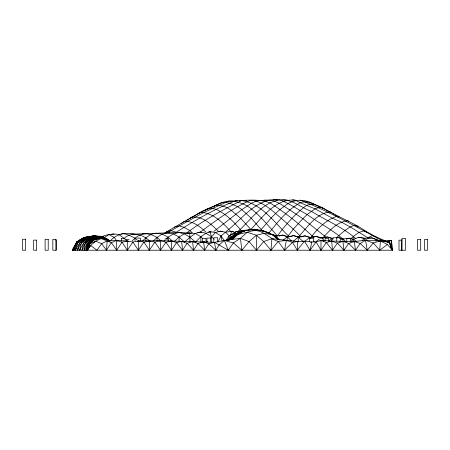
<?xml version="1.0" encoding="UTF-8"?>
<svg xmlns="http://www.w3.org/2000/svg" width="450" height="450" viewBox="0 0 450 450"><rect width="100%" height="100%" fill="white"/><g stroke="black" fill="none" stroke-linecap="round" stroke-linejoin="round"><path stroke-width="0.67" d="M88.431 248.422L87.373 250.222L88.881 243.906L94.427 239.389L101.087 238.573L111.358 242.623L116.663 250.222L116.674 240.491L127.299 240.947L132.891 242.061L138.319 240.879L160.29 240.671L214.459 242.331L224.376 240.514L240.401 238.331L249.092 241.605L256.461 250.222L263.666 241.549L271.896 238.708L297.624 241.487L304.419 241.178L311.85 241.987L316.176 241.898L321.03 240.39L331.723 241.088L354.302 241.526L365.524 240.283L380.441 240.896L389.154 242.325L392.456 250.222L72.293 250.222L76.607 242.252C85.601 234.298 99.922 234.276 109.642 240.953M278.409 239.49C270.546 231.075 257.979 228.285 247.202 232.268L240.401 238.331L233.393 242.916L228.296 250.222L214.459 242.331L208.749 243.81L204.654 250.222L198.034 243.512L192.561 241.549L187.155 243.264L182.514 250.222L176.602 242.595L171.456 250.222L165.977 242.224L160.403 250.222L154.941 242.1L149.349 250.222L143.904 242.1L138.302 250.222L138.319 240.879L143.904 242.1L149.456 240.975L154.941 242.1L160.29 240.671L165.977 242.224L171.253 240.84L176.602 242.595L181.648 241.38L187.155 243.264L193.573 250.222L198.034 243.512L203.563 241.74L204.778 242.196M179.078 241.217L179.094 237.06L184.32 233.792L191.604 233.027M382.556 240.851L391.511 240.677L392.451 250.222L387.416 244.474L380.441 240.896L373.275 242.977L367.273 250.222L360.236 243.467L354.302 241.526L348.699 243.439L343.946 250.222L337.427 243.101L331.723 241.088L326.34 242.544L320.923 250.222L321.03 240.39L326.34 242.544L332.432 250.222L337.427 243.101L342.951 241.414L348.699 243.439L355.506 250.222L360.236 243.467L365.524 240.283L366.851 240.531M149.349 250.222L149.456 240.975L150.666 241.515M298.204 241.987L298.282 237.184L293.687 235.637L287.218 236.818L282.943 240.272M287.145 240.84L287.218 236.818L282.527 235.069L276.137 236.126L275.062 236.993M276.092 238.14L276.137 236.126L271.89 234.27L276.789 236.042M353.188 239.934L353.284 236.509L358.83 232.464L363.623 230.929L366.176 231.458L376.256 236.987L385.504 240.953M309.566 241.56L309.707 237.561L304.92 235.851L298.282 237.184L293.023 241.498M320.923 250.222L316.176 241.898L309.999 250.222L304.419 241.178L297.298 250.222L297.624 241.487L292.449 242.398L286.358 240.424L278.213 241.436C269.944 238.866 264.431 231.334 255.448 230.422C245.43 228.499 235.682 233.145 228.572 240.002M342.917 241.172L343.001 239.085L338.372 237.583L336.442 237.881M331.819 241.312L331.948 238.573L327.296 236.981L320.799 238.067L316.136 236.441L309.707 237.561L304.853 241.256M87.373 250.222L87.756 244.294L93.116 239.917L99.484 238.286L92.047 239.507L85.236 243.281L81.945 250.222L83.559 243.062L89.038 238.534L96.221 236.869L103.832 237.893L106.071 239.304L103.022 237.96M387.416 244.474L379.716 250.222L380.441 240.896L379.058 240.998M231.615 239.732L237.859 234.444L247.202 232.268L256.376 235.226L263.666 241.549L270.973 250.222L271.896 238.708L273.218 239.175M109.53 241.116L106.993 239.001L100.215 238.039L94.427 239.389L89.933 243.793L88.515 248.934L89.933 243.793L95.653 241.138L101.672 243.697L106.459 250.222L107.229 240.879L116.674 240.491L122.046 242.173L127.299 240.947L128.503 241.56M88.301 248.957L88.881 243.906L93.364 240.03L100.215 238.039L102.088 238.635M86.811 249.075L86.023 250.222L86.85 243.771L92.047 239.507L98.483 237.943L105.289 238.882L97.369 237.246L89.038 238.534L81.506 242.719L77.254 250.222L78.593 248.642M85.264 248.614L84.071 250.222L85.236 243.281C90.259 237.589 98.989 235.643 105.756 239.107M270.973 250.222L278.213 241.436L284.541 250.222L286.358 240.424L285.053 240.638M230.732 235.001L231.474 231.311L233.359 231.722M309.999 250.222L311.85 241.987L310.539 242.398M80.854 248.625L79.566 250.222L81.506 242.719C87.643 236.087 98.376 234.512 106.043 239.299M86.023 250.222L87.756 244.294L93.364 240.03L92.661 241.228M76.483 243.208L76.905 241.937L84.139 237.386L87.407 237.223M77.254 250.222L79.886 242.702C86.518 235.997 97.684 234.743 105.885 239.107M76.894 248.203L75.043 250.222L78.052 242.398C85.404 235.564 97.172 234.09 105.823 239.214M74.807 248.715L73.418 250.222L76.821 242.004L84.279 237.398L93.668 235.969L97.689 236.942M84.071 250.222L86.85 243.771L93.116 239.917L95.67 239.501M228.623 237.369L229.421 235.513L235.963 231.677L242.803 230.591L244.8 230.985M218.053 241.937L220.984 235.946L225.472 232.222L231.474 231.311L235.069 232.431M229.871 238.731L230.766 236.919L237.6 232.875L241.554 232.256M73.974 248.681L72.568 250.222L76.607 242.252L84.279 237.398L91.204 237.043M72.568 250.222L76.821 242.004C84.949 236.453 96.57 234.444 105.457 239.085M90.017 246.639L90.636 245.447L95.653 241.138L101.087 238.573L106.993 239.001L108.788 240.936M79.566 250.222L83.559 243.062L90.613 238.95L98.483 237.943L102.594 238.703M93.729 240.593L94.427 239.389M73.418 250.222L78.052 242.398C85.956 237.178 96.817 234.135 105.531 238.995M202.326 242.196L203.563 241.74L208.749 243.81L215.865 250.222L219.094 244.868L224.376 240.514L233.393 242.916L241.892 250.222L249.092 241.605L256.376 235.226L264.442 233.252L273.111 234.934L277.909 239.625M75.043 250.222L79.886 242.702C86.979 236.846 97.374 235.226 105.694 239.113M106.459 250.222L111.358 242.623L116.674 240.491L117.799 241.099M116.663 250.222L122.046 242.173L127.299 250.222L132.891 242.061L138.302 250.222M233.466 236.728L234.236 235.603L228.566 240.069M233.213 237.144L234.776 234.872L240.671 232.605M91.935 241.639L93.116 239.917M205.667 210.347L206.404 209.278C215.229 206.134 223.397 199.89 233.257 201.24C238.134 202.072 242.921 203.496 247.23 205.971C259.121 213.902 267.868 225.512 277.442 235.941C284.991 225.472 293.546 215.696 303.637 207.596C312.373 199.507 322.881 208.474 331.088 212.692M213.801 206.888L214.442 205.965L222.109 202.573L225.129 202.388L229.877 203.243L237.611 206.64L241.824 209.621L251.213 218.188L262.423 230.929M298.356 237.043C307.333 227.267 315.821 213.761 330.058 211.753C341.938 218.661 354.87 223.493 366.176 231.458L366.75 232.689M225.804 240.429L229.421 235.513L237.6 232.875L239.659 233.094M322.684 238.072C329.456 230.715 337.382 221.479 348.036 220.725L348.84 221.648M233.533 237.623L235.963 234.338L244.08 230.811M287.584 236.768L293.287 229.089L302.884 218.683L307.142 214.521L315.09 208.873L318.538 207.557L321.919 207.602L331.706 212.951M89.651 242.719L92.047 239.507M87.052 250.222L90.636 245.447L96.907 250.222L101.672 243.697L107.229 240.879M81.945 250.222L83.183 248.614M89.376 240.559L90.613 238.95M166.281 232.487L167.051 231.519L191.846 217.176L208.704 208.457L216.658 205.256L223.155 206.1L227.548 207.838L231.547 210.594L240.857 218.514L250.796 229.421C263.059 216.917 275.918 197.848 295.841 200.222M87.744 240.131L89.038 238.534M268.723 233.274C277.166 222.716 285.756 211.832 297.309 204.502C305.426 197.837 315.433 205.796 323.499 208.446M260.314 230.484C267.863 222.114 274.663 212.721 284.214 206.477C292.838 198.506 305.556 198.816 315.27 204.727M94.776 242.207L95.653 241.138M310.478 237.96C317.194 229.039 325.192 220.556 335.936 216.658L339.204 216.939M86.164 239.698L87.497 238.123M362.076 240.834L364.348 238.241L371.897 237.898L378.799 240.452M231.373 239.451L235.963 234.338L229.016 240.081M174.246 227.661L175.05 226.783L179.466 225.866L203.411 212.721L228.375 201.184C242.004 201.037 256.702 198.006 269.91 202.838C285.536 212.828 300.184 224.494 313.594 237.285M82.873 238.939L84.279 237.398M227.284 240.727L230.766 236.919L233.949 236.087M84.291 240.131L86.141 238.112M206.533 242.297L207.456 241.296M210.206 238.303L215.421 232.459L220.466 231.176L225.472 232.222L229.388 235.924M74.188 248.169L72.293 250.222L76.905 241.937L79.987 240.266M82.721 238.928L84.139 237.386M83.166 239.692L85.022 237.684M237.741 231.632C252.225 219.049 265.506 196.808 287.46 200.081M224.612 240.795L220.984 235.946L215.421 232.459L209.897 231.699L205.785 233.336L200.818 236.711L195.519 242.089L189.951 237.291L184.32 233.792L178.639 232.414L131.839 234.197M284.541 250.222L292.449 242.398L297.298 250.222M142.554 240.964C146.548 236.869 151.869 232.571 157.916 233.353M153.107 241.161L156.999 237.409L162.124 234.112L167.473 232.746L179.466 225.866L184.157 227.351L189.787 230.608L192.352 232.746M164.064 240.981L165.054 240.03M166.039 239.085L168.013 237.195L173.385 233.899L178.639 232.414L195.283 233.438L200.233 232.003L201.454 232.256M226.091 231.514C242.246 219.263 256.427 197.511 279.214 199.71C289.204 203.243 297.877 209.52 307.142 214.521C318.932 223.009 332.156 229.607 343.108 239.164M132.142 240.84C135.804 237.229 140.518 233.466 145.918 233.792M232.116 239.788L237.859 234.444L245.531 230.147L254.256 229.247L263.936 230.929L271.851 234.607L266.951 232.583M174.538 241.262L179.094 237.06L184.523 242.072L189.951 237.291L195.283 233.438L200.818 236.711L202.725 238.573M233.927 233.556L235.963 231.677L242.803 231.727M336.521 237.729C341.859 232.937 347.22 227.711 354.156 225.366L357.609 226.209L358.144 227.205M230.704 238.821L234.236 235.603M213.874 231.373L241.824 209.621L251.561 203.164L255.994 201.195L260.151 200.453L269.736 200.002L274.072 200.993L279.18 203.231L289.918 210.004L302.884 218.683L326.509 237.583M350.736 238.787L353.284 236.509L355.866 238.646M228.921 240.092L234.776 234.872M200.138 232.228C216.067 220.438 232.318 208.063 250.622 200.295C260.533 200.841 268.352 207.377 275.58 213.486C284.366 220.888 292.928 228.566 300.988 236.751M226.654 240.351L230.766 236.919L233.505 236.385M110.132 241.065C116.421 233.831 125.871 232.082 134.966 234.186M181.485 223.487L183.921 221.614C192.561 220.517 199.912 226.451 205.83 231.998M187.037 232.684C203.946 220.022 222.576 209.925 241.464 200.588C262.361 203.569 274.849 223.329 289.26 236.672M350.106 241.847L353.43 239.366L358.824 237.279L364.348 238.241L367.616 240.531M316.058 241.588L319.219 239.243M228.847 240.182L229.944 239.366M175.14 233.016C194.479 220.517 214.757 208.839 236.166 200.537L237.527 200.886M328.748 240.823L331.948 238.573L333.236 238.376M190.221 218.295L191.846 217.176C202.652 215.764 211.731 224.584 218.728 231.733M100.879 237.077C106.498 234.489 112.871 233.393 118.986 234.523L124.194 238.427C131.361 231.064 142.959 234.478 149.529 240.834M379.817 240.885L380.981 240.103L389.531 241.971L392.456 250.222L391.562 249.216M339.508 241.386L340.673 240.621M103.933 237.87L109.018 234.596L114.379 237.549L116.404 240.278M164.745 232.937L167.051 231.519L170.949 230.659L176.259 232.217L177.317 232.982M306.444 201.876L307.215 201.414M186.204 220.748L189.681 218.672M190.266 218.323C199.603 213.148 209.407 203.811 220.14 211.528C228.769 216.354 235.547 223.785 241.774 231.328M81.219 239.597L82.457 238.928M170.1 241.442L171.253 240.84L171.456 250.222M159.092 241.284L160.29 240.671L160.403 250.222M319.854 240.986L321.03 240.39M137.07 241.509L138.319 240.879L139.534 241.487M197.938 213.806L200.734 212.406C213.362 212.878 222.93 222.649 230.721 231.598M148.202 241.56L149.456 240.975M379.074 240.947L380.981 240.103L389.154 242.325M330.536 241.537L331.723 241.088L332.432 250.222M111.032 234.602L112.961 233.949L114.204 234.214M241.493 231.03L242.803 230.591L244.811 231.12M126.079 241.346L127.299 240.947L127.299 250.222M279.304 236.081L282.527 235.069L289.041 236.931M219.178 231.564L220.466 231.176L222.362 231.576M301.236 236.925L304.92 235.851L311.423 237.628M290.368 236.565L293.687 235.637L300.009 237.285M213.103 242.691L214.459 242.331L215.865 250.222M90.27 236.88L94.32 235.817L103.073 236.469L109.693 240.84M239.079 238.669L240.401 238.331L241.892 250.222M312.767 237.291L316.136 236.441L322.487 238.078M262.929 200.593L264.814 200.149L267.497 200.441M273.319 200.008L274.573 199.716L277.363 200.042M323.691 237.808L327.296 236.981L332.966 238.455M346.928 238.748L349.363 238.191L353.43 239.366L356.901 241.583M208.547 231.998L211.247 231.953M337.005 237.881L338.372 237.583L343.879 239.13M282.577 200.081C293.006 199.688 301.804 208.086 311.445 211.297C325.159 220.118 340.554 226.198 353.284 236.509M197.786 232.521C203.884 231.058 209.886 235.17 214.161 239.192M86.265 237.341L94.32 235.817L102.724 237.251L106.403 239.271M86.259 237.352L87.593 237.116M88.931 236.88L93.606 236.053L102.409 237.69L100.451 237.532M120.847 234.011L123.609 233.528L128.987 235.148L135.006 238.134L137.076 239.822M153.36 233.544C160.324 232.116 167.321 235.873 172.024 240.829M375.548 240.975L380.981 240.103L382.027 241.026M142.582 233.944C149.4 232.948 156.414 236.087 161.061 241.037M165.532 233.044L169.318 232.965M248.147 230.186L254.256 229.247L263.278 231.047L261.939 230.912M175.866 232.83L178.639 232.414L181.8 232.841M252.18 200.621L254.751 200.261L256.016 200.61M385.605 241.414L391.511 240.677L391.905 247.494M239.591 200.908L245.132 200.301L246.403 200.644M367.391 238.264L371.897 237.898L378.54 240.452M187.054 233.01L189.731 232.942L189.973 242.055M99.107 236.548L103.073 236.469L104.304 238.056M332.854 237.752L336.735 237.752L336.746 241.217M319.281 237.836L323.123 237.836L323.128 241.279M136.749 238.084L140.468 238.084L140.473 240.784M310.027 238.241L313.673 238.241L313.678 241.571M121.399 238.382L124.976 238.382M202.399 238.348L205.987 238.348L205.993 242.539M164.886 238.922L168.193 238.922L168.199 240.919M126.006 239.316L129.116 239.316M340.149 239.625L343.108 239.625M55.524 239.985L56.273 239.985L56.278 250.222L52.83 250.222L52.824 239.321L55.935 239.321L55.941 250.222M401.181 239.957L402.058 239.957M36.383 240.114L33.671 240.114L33.666 250.222L36.383 250.222M386.91 241.779L389.531 241.971M386.606 241.718L389.391 242.032L392.456 250.222L389.835 243.928M221.524 202.466L222.109 202.573M292.472 199.817L295.999 200.464L300.105 202.686L315.09 208.873L332.409 218.216L341.297 222.097L350.28 226.946L367.841 237.803L372.347 235.586L376.256 236.987L376.926 238.185M380.317 240.311L381.611 240.553M382.911 240.801L389.391 242.032M167.473 232.746L173.385 233.899L179.094 237.06M358.824 237.279L364.151 238.343M99.028 237.263L101.036 237.752M123.609 233.528L124.847 233.91M353.858 239.659L349.363 238.191L343.001 239.085L345.932 241.734M108.501 240.48L109.721 240.958M193.764 242.044L192.561 241.549L193.573 250.222M263.891 231.306L265.725 232.071M107.286 239.833L109.727 240.907M300.088 200.047C328.517 211.174 355.072 226.176 381.96 240.542M102.999 237.971L104.777 238.815M108.236 240.278L109.462 240.947M332.854 213.705L334.058 214.419M335.261 215.139L336.465 215.854M272.458 234.889L278.376 239.602M331.948 238.573L332.994 239.445M124.194 238.427L126.214 240.12M322.909 239.917L323.966 240.846M298.282 237.184L303.277 241.633M309.707 237.561L310.669 238.433M313.56 241.059L314.522 241.937M287.218 236.818L291.538 241.003M276.137 236.126L279.923 240.081M379.716 250.222L373.275 242.977L365.524 240.283L367.273 250.222M102.724 237.251L103.601 238.292M103.832 237.893L104.692 238.967M104.569 238.354L105.401 239.434M390.279 245.216L392.456 250.222L390.268 245.042M391.736 249.075L392.456 250.222L390.763 246.493L392.456 250.222L390.285 245.301M106.993 239.001L107.702 240.182M391.196 247.815L392.456 250.222L390.757 246.499L392.456 250.222M224.376 240.514L228.296 250.222M209.897 231.699L211.584 236.807L211.776 242.173M220.984 235.946L222.064 240.705M354.302 241.526L355.506 250.222M203.563 241.74L204.654 250.222M364.348 238.241L364.59 240.238M342.951 241.414L343.946 250.222M181.648 241.38L182.514 250.222M353.43 239.366L353.526 242.078M145.828 237.808L145.946 241.256M135.006 238.134L135.096 240.823M156.999 237.409L157.056 240.778M200.818 236.711L200.897 242.117M256.376 235.226L256.461 250.222M168.013 237.195L168.024 239.254M402.036 250.222L402.036 238.511L405.551 238.511L405.557 250.222L399.009 250.222L399.004 240.204L401.67 240.204L401.676 250.222M350.381 241.869L350.381 238.393L346.809 238.393L346.798 241.869M328.652 241.178L328.652 238.399L325.08 238.399L325.074 241.178M217.693 241.914L217.693 237.757L213.801 237.757L213.795 242.606M210.667 242.111L210.667 238.056L206.927 238.056L206.921 242.111M202.393 238.348L202.393 241.841M121.393 238.382L121.393 241.166M36.388 240.114L36.388 250.222M25.667 239.209L22.506 239.209L22.5 250.222L25.667 250.222L25.672 239.209M48.212 239.31L45.101 239.31L45.096 250.222L48.212 250.222L48.218 239.31M420.699 239.344L417.606 239.344L417.6 250.222L420.699 250.222L420.705 239.344M427.494 239.501L424.479 239.501L424.474 250.222L427.494 250.222L427.5 239.501"/></g></svg>
